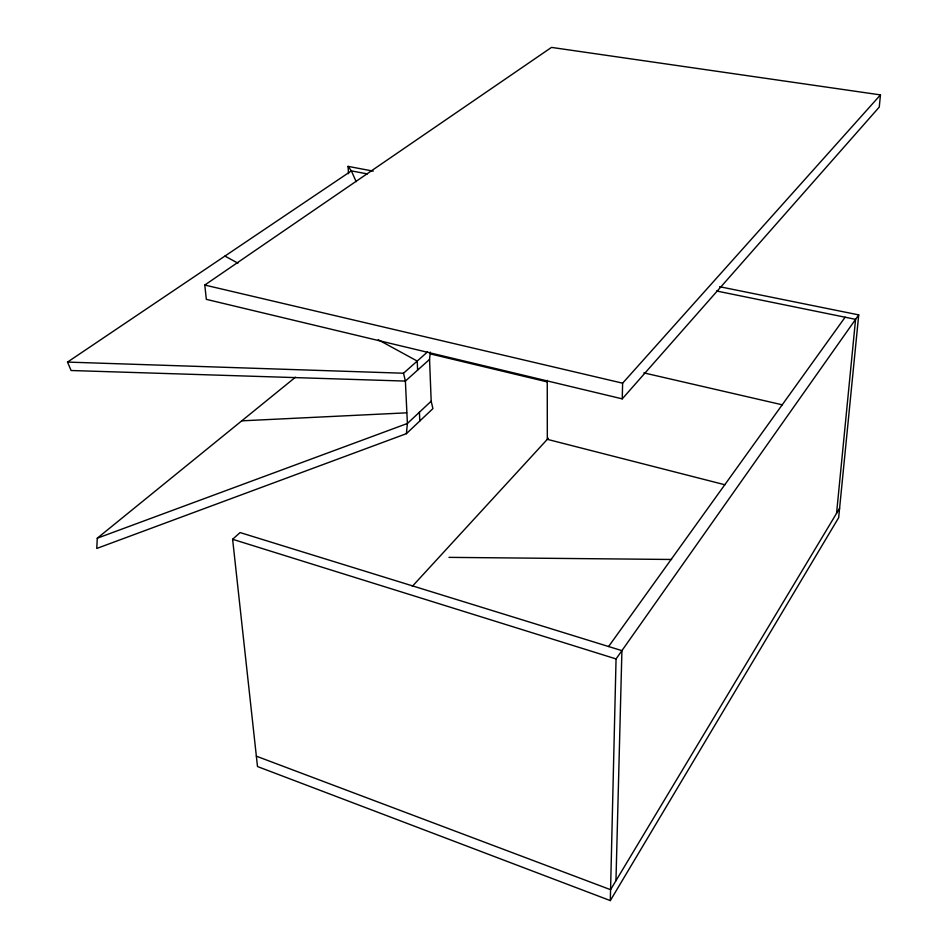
<?xml version="1.0" encoding="UTF-8"?>
<svg xmlns="http://www.w3.org/2000/svg" width="948" height="948" viewBox="0 0 948 948"><rect width="100%" height="100%" fill="white"/><g stroke="black" fill="none" stroke-linecap="round" stroke-linejoin="round"><path stroke-width="1.42" d="M615.963 880.692L621.912 650.648L240.081 532.563L232.616 539.282L257.489 766.541L610.311 900.6L616.058 658.931L858.722 314.89L719.556 286.699M622.244 398.859L622.623 383.182L880.467 94.895L551.499 47.4L204.78 285.052L206.344 299.355L622.244 398.859L879.258 107.088L880.467 94.895M295.468 377.221L97.277 538.203L96.755 548.454L406.396 433.663L432.904 408.624L431.186 401.194L429.551 359.411L430.297 352.099M406.396 433.663L407.391 423.483L405.389 381.084L403.516 373.228L427.512 351.921M836.563 513.33L855.57 319.346L716.57 291M858.722 314.89L838.672 517.644L610.311 900.6M839.596 508.282L610.571 889.686L256.351 756.184M608.604 646.524L845.118 317.213M412.333 586.326L548.323 438.237M431.186 401.194L407.391 423.483L97.277 538.203M429.551 359.411L405.389 381.084L71.1 370.514L67.533 362.089L351.376 170.889L367.362 173.922M241.752 420.841L406.645 412.83M448.961 557.365L671.575 559.474M67.533 362.089L403.516 373.228M348.52 173.697L348.058 166.374L373.251 171.126M643.858 372.884L782.313 404.82M204.78 285.052L622.623 383.182M430.487 353.936L546.913 381.819M724.876 484.76L547.316 439.339L547.257 380.349M232.616 539.282L616.058 658.931M224.925 256.067L237.924 263.165M378.24 339.775L417.227 361.058L417.606 370.123M348.058 166.374L351.376 170.889L356.175 181.684M419.419 412.214L419.81 420.995"/></g></svg>
